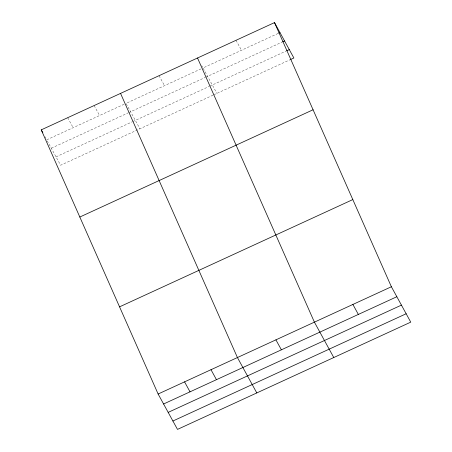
<?xml version="1.0" encoding="UTF-8"?>
<svg xmlns="http://www.w3.org/2000/svg" width="452" height="452" viewBox="0 0 452 452"><rect width="100%" height="100%" fill="white"/><g stroke="black" fill="none" stroke-linecap="round" stroke-linejoin="round"><path stroke-width="0.34" stroke-dasharray="2.26 1.69" d="M124.13 104.237L46.714 139.837L45.104 136.905M201.067 68.857L126.018 103.367L139.928 128.775M278.042 33.465L202.993 67.975L216.903 93.378M51.302 148.222L128.091 112.91M128.718 112.621L205.016 77.535M205.66 77.241L281.991 42.143M56.031 156.861L132.193 121.837M132.82 121.548L209.106 86.468M209.745 86.174L286.082 51.076M213.056 95.152L60.619 165.246L47.37 141.035M213.694 94.852L290.026 59.754M236.017 40.296L241.481 50.274M201.705 65.625L202.671 67.388M159.042 75.693L164.505 85.671M94.123 105.548L99.581 115.526M67.687 117.706L73.145 127.679"/><path stroke-width="0.68" d="M274.505 22.6L391.381 286.754L410.749 322.14L177.495 429.4L158.121 394.014L41.251 129.86L274.505 22.6L293.879 57.986L290.67 59.461M278.686 33.166L279.969 32.578M282.636 41.844L284.557 40.962M286.721 50.782L289.286 49.601M79.818 217.033L313.072 109.774M119.554 306.846L352.809 199.586M158.121 394.014L391.381 286.754M163.584 403.992L396.839 296.732M168.178 412.377L401.432 305.117M172.907 421.015L406.162 313.756M352.893 304.456L358.351 314.434M333.774 357.538L314.406 322.152L197.53 57.997M275.918 339.847L281.381 349.825M256.804 392.929L237.43 357.549L120.554 93.389M210.994 369.702L216.457 379.68M184.557 381.861L190.021 391.839M41.251 129.86L42.855 132.792"/></g></svg>
